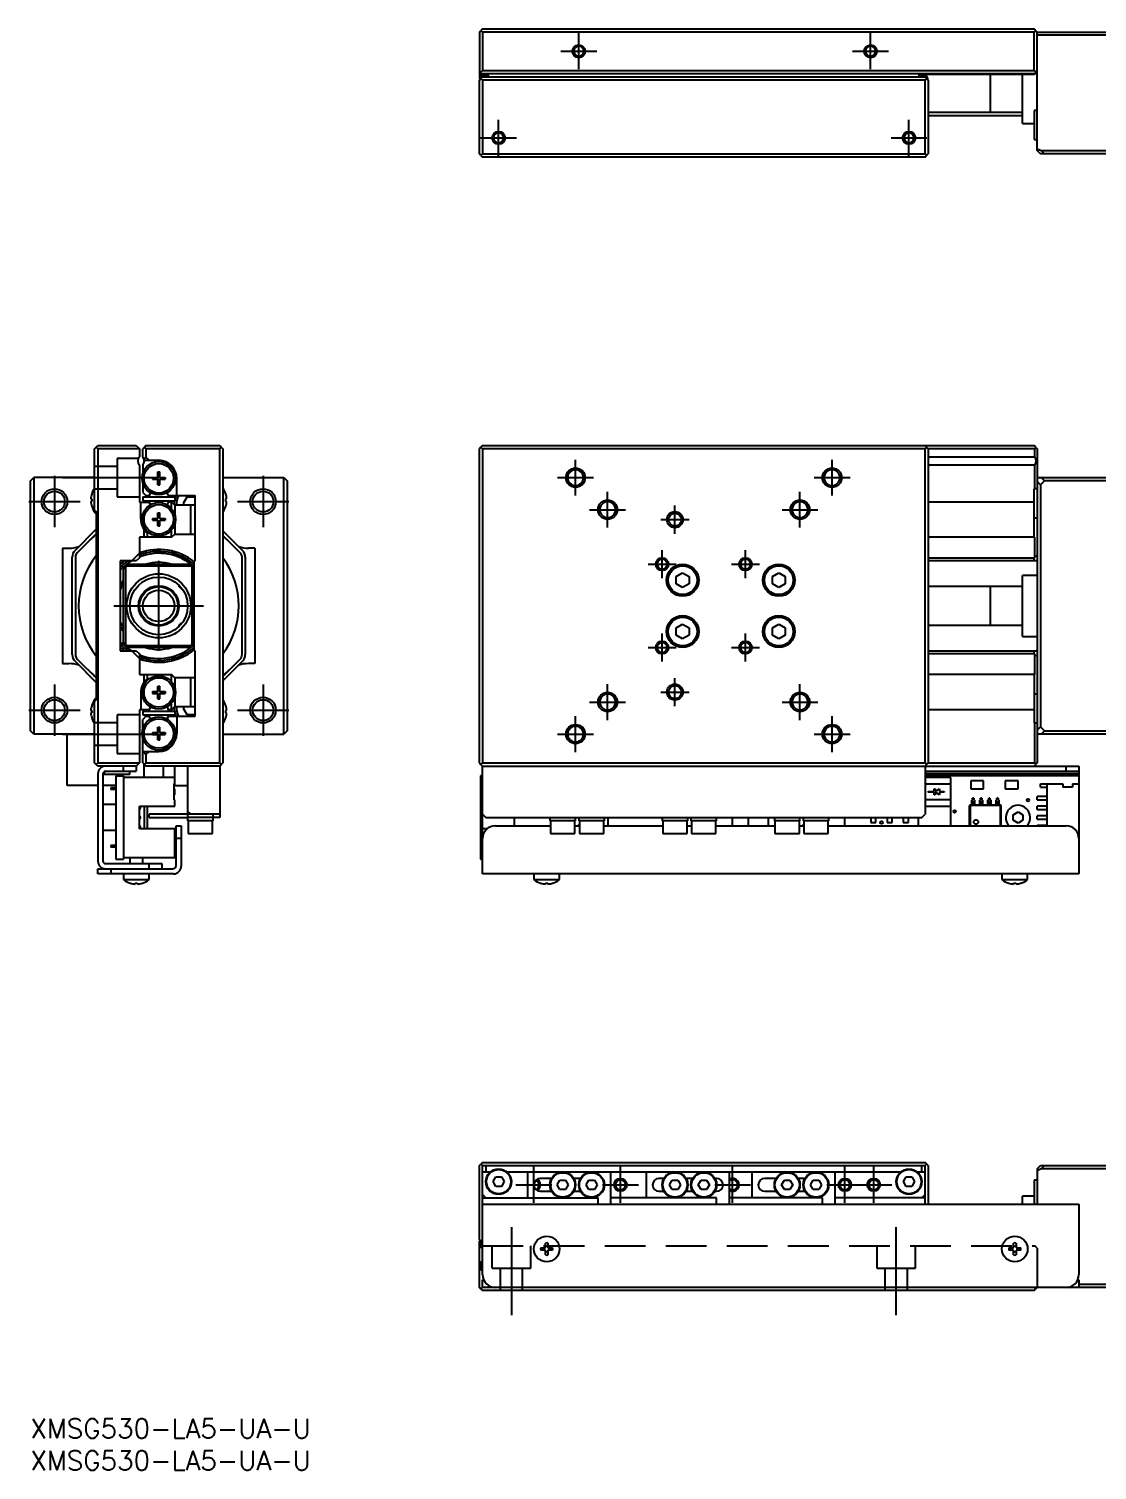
# Model space of a CAD drawing. Extents: x 0 to 599, y -8 to 227.
# Drawn here: x -0.3 to 166.3, y -8 to 216.8 of the extents above; entities that cross this region are included whole.
import ezdxf

# ---------------------------------------------------------------- set-up
doc = ezdxf.new("R2010")
doc.units = 0
doc.header["$LTSCALE"] = 0.5
doc.linetypes.add('CENTER', pattern=[50.8, 31.75, -6.35, 6.35, -6.35])
doc.linetypes.add('DASHED', pattern=[19.05, 12.7, -6.35])
for name, color, linetype in [('MSM_CENTER', 1, 'CENTER'), ('MSM_CONTINUOUS', 7, 'CONTINUOUS'), ('MSM_DASHED', 4, 'DASHED'), ('MSM_NARROW', 5, 'CONTINUOUS'), ('MSM_PART_NUMBER', 7, 'CONTINUOUS')]:
    doc.layers.add(name, color=color, linetype=linetype)
doc.styles.get("Standard").update_dxf_attribs({"font": 'txt.shx', "height": 1, "bigfont": 'bigfont.shx'})

# ---------------------------------------------------------------- blocks, each defined once
blk = doc.blocks.new('*U2')
at = {"layer": 'MSM_PART_NUMBER'}
blk.add_text('XMSG530-LA5-UA-U', height=3, dxfattribs=at).set_placement((0, -3))
blk = doc.blocks.new('*U3')
at = {"layer": 'MSM_PART_NUMBER'}
blk.add_text('XMSG530-LA5-UA-U', height=3, dxfattribs=at).set_placement((0, -8))

msp = doc.modelspace()

# ---------------------------------------------------------------- linework, layer by layer
at = {"layer": 'MSM_CENTER'}
for p, q in [((85.5, 210.5), (85.5, 216.1)), ((131, 210.5), (131, 216.1)), ((82.7, 213.3), (88.3, 213.3)), ((128.2, 213.3), (133.8, 213.3)), ((73, 197), (73, 202.6)), ((137, 197), (137, 202.6)), ((70.2, 199.8), (75.8, 199.8)), ((134.2, 199.8), (139.8, 199.8)), ((85, 144), (85, 149.6)), ((125, 144), (125, 149.6)), ((3.736544, 147.063456), (3.736544, 139.063456)), ((5, 146.8), (20, 146.8)), ((36.263456, 147.063456), (36.263456, 139.063456)), ((82.2, 146.8), (87.8, 146.8)), ((122.2, 146.8), (127.8, 146.8)), ((90, 139), (90, 144.6)), ((120, 139), (120, 144.6)), ((-0.263456, 143.063456), (7.736544, 143.063456)), ((32.263456, 143.063456), (40.263456, 143.063456)), ((87.2, 141.8), (92.8, 141.8)), ((100.5, 138.05), (100.5, 142.45)), ((117.2, 141.8), (122.8, 141.8)), ((98.3, 140.25), (102.7, 140.25)), ((98.5, 131.1), (98.5, 135.5)), ((111.5, 131.1), (111.5, 135.5)), ((20, 119.8), (20, 133.8)), ((96.3, 133.3), (100.7, 133.3)), ((109.3, 133.3), (113.7, 133.3)), ((13, 126.8), (27, 126.8)), ((98.5, 118.1), (98.5, 122.5)), ((111.5, 118.1), (111.5, 122.5)), ((96.3, 120.3), (100.7, 120.3)), ((109.3, 120.3), (113.7, 120.3)), ((100.5, 111.15), (100.5, 115.55)), ((3.736544, 114.536544), (3.736544, 106.536544)), ((36.263456, 114.536544), (36.263456, 106.536544)), ((90, 109), (90, 114.6)), ((98.3, 113.35), (102.7, 113.35)), ((120, 109), (120, 114.6)), ((-0.263456, 110.536544), (7.736544, 110.536544)), ((32.263456, 110.536544), (40.263456, 110.536544)), ((87.2, 111.8), (92.8, 111.8)), ((117.2, 111.8), (122.8, 111.8)), ((85, 104), (85, 109.6)), ((125, 104), (125, 109.6)), ((5, 106.8), (20, 106.8)), ((82.2, 106.8), (87.8, 106.8)), ((122.2, 106.8), (127.8, 106.8)), ((78.5, 33.7), (78.5, 39.3)), ((92, 33.7), (92, 39.3)), ((109.5, 33.7), (109.5, 39.3)), ((127, 33.7), (127, 39.3)), ((131.5, 33.7), (131.5, 39.3)), ((75.7, 36.5), (81.3, 36.5)), ((89.2, 36.5), (94.8, 36.5)), ((106.7, 36.5), (112.3, 36.5)), ((124.2, 36.5), (134.3, 36.5)), ((75, 29.904357), (75, 16.157302)), ((135, 16.157302), (135, 29.904357))]:
    msp.add_line(p, q, dxfattribs=at)
at = {"layer": 'MSM_CONTINUOUS'}
for p, q in [((70, 216.3), (70.25, 216.55)), ((70, 216.3), (70, 209.1)), ((70.5, 216.8), (70.25, 216.55)), ((70.25, 216.55), (70.5, 216.3)), ((70.5, 216.8), (156.5, 216.8)), ((70.5, 216.3), (70.5, 210.3)), ((156.5, 216.3), (70.5, 216.3)), ((157, 216.3), (156.5, 216.8)), ((156.5, 216.3), (156.75, 216.55)), ((156.5, 210.3), (156.5, 216.3)), ((157, 216.3), (170.5, 216.3)), ((157, 197.8), (157, 216.3)), ((170.5, 215.8), (157, 215.8)), ((70.5, 210.3), (70, 209.8)), ((156.6, 209.8), (70, 209.8)), ((71.4, 209.6), (70, 209.6)), ((70.1, 209), (70, 209.1)), ((70.1, 208.9), (70.1, 209.1)), ((70.25, 209.05), (70.5, 209.3)), ((71.1, 209.4), (70.4, 209.4)), ((70.4, 209.4), (70.4, 209.2)), ((70.5, 210.3), (156.5, 210.3)), ((70.5, 209.3), (139.5, 209.3)), ((71.1, 209.3), (71.1, 209.4)), ((71.4, 209.3), (71.4, 209.6)), ((138.6, 209.3), (138.6, 209.7)), ((156.5, 209.7), (138.6, 209.7)), ((139.6, 209.4), (138.9, 209.4)), ((138.9, 209.4), (138.9, 209.3)), ((139.5, 209.3), (140, 208.8)), ((139.6, 209.2), (139.6, 209.4)), ((139.9, 209.1), (139.9, 208.9)), ((149.7, 203.799995), (149.7, 209.7)), ((154.7, 202.05), (154.7, 209.7)), ((156.8, 210), (156.5, 210.3)), ((156.5, 209.7), (156.6, 209.8)), ((156.6, 209.8), (157, 210.2)), ((70, 208.8), (70.25, 209.05)), ((70, 197.3), (70, 208.8)), ((70.25, 209.05), (70.5, 208.8)), ((70.5, 208.8), (70.5, 197.3)), ((139.5, 208.8), (70.5, 208.8)), ((139.5, 208.8), (139.75, 209.05)), ((139.5, 197.3), (139.5, 208.8)), ((140, 208.8), (140, 197.3)), ((140, 203.8), (154.7, 203.8)), ((140, 203.3), (154.7, 203.3)), ((156.5, 204.05), (156.5, 199.55)), ((157, 204.05), (156.5, 204.05)), ((154.7, 202.05), (156.5, 202.05)), ((156.5, 199.55), (157, 199.55)), ((157, 198.106186), (157.612373, 197.8)), ((70.25, 197.05), (70, 197.3)), ((70.5, 197.3), (70.25, 197.05)), ((70.25, 197.05), (70.5, 196.8)), ((70.5, 197.3), (139.5, 197.3)), ((139.5, 196.8), (70.5, 196.8)), ((139.75, 197.05), (139.5, 197.3)), ((139.5, 196.8), (140, 197.3)), ((157.5, 197.3), (157, 197.8)), ((170.5, 197.3), (157.5, 197.3)), ((157.612373, 197.8), (170.5, 197.8)), ((157.612373, 197.8), (158.112373, 197.3)), ((10, 151.3), (10.5, 151.8)), ((10, 141.7), (10, 151.3)), ((10.5, 151.3), (10.25, 151.55)), ((10.5, 151.8), (16.5, 151.8)), ((10.5, 151.3), (10.5, 102.3)), ((17, 151.3), (10.5, 151.3)), ((16.5, 151.8), (17, 151.3)), ((17, 151.3), (17, 150.061437)), ((18, 151.8), (17.5, 151.3)), ((17.5, 150.061437), (17.5, 151.3)), ((18, 151.3), (17.75, 151.55)), ((18, 151.8), (29.5, 151.8)), ((18, 151.3), (18, 150)), ((29.5, 151.3), (18, 151.3)), ((29.5, 151.8), (30, 151.3)), ((29.75, 151.55), (29.5, 151.3)), ((29.5, 102.3), (29.5, 151.3)), ((30, 151.3), (30, 102.3)), ((70.25, 151.55), (70, 151.3)), ((70, 102.3), (70, 151.3)), ((70.5, 151.8), (70.25, 151.55)), ((70.25, 151.55), (70.5, 151.3)), ((70.5, 151.8), (156.5, 151.8)), ((70.5, 151.3), (70.5, 102.3)), ((139.5, 151.3), (70.5, 151.3)), ((140, 151.3), (139.5, 151.8)), ((139.5, 151.3), (139.75, 151.55)), ((139.5, 102.3), (139.5, 151.3)), ((156.6, 151.3), (140, 151.3)), ((140, 151.3), (140, 102.3)), ((156.8, 151.5), (156.5, 151.8)), ((156.6, 151.3), (156.8, 151.5)), ((156.6, 150.061437), (156.6, 151.3)), ((156.8, 151.5), (157, 151.3)), ((157, 151.3), (157, 102.3)), ((17, 148.738562), (17, 143)), ((17.5, 148.738562), (17.5, 147.414142)), ((18, 150), (17.726886, 149.613759)), ((17.744988, 149.5), (20, 149.5)), ((18.5, 149.5), (18, 150)), ((140, 150.061437), (156.6, 150.061437)), ((156.6, 148.738562), (140, 148.738562)), ((156.6, 145.05), (156.6, 148.738562)), ((0, 146.3), (0.5, 146.8)), ((0, 107.3), (0, 146.3)), ((0.5, 146.8), (0.5, 106.8)), ((10, 146.8), (0.5, 146.8)), ((17.401924, 146.8), (17, 146.8)), ((19, 146.845), (19.795, 146.845)), ((19, 146.845), (19, 146.555)), ((19, 146.555), (19.795, 146.555)), ((19.529993, 146.555), (19.529993, 146.845)), ((19.855, 147.7), (20.145, 147.7)), ((19.855, 146.905), (19.855, 147.7)), ((20.145, 147.170006), (19.855, 147.170006)), ((19.855, 145.7), (19.855, 146.495)), ((19.855, 146.229993), (20.145, 146.229993)), ((20.145, 146.905), (20.145, 147.7)), ((20.145, 145.7), (20.145, 146.495)), ((20.205, 146.845), (21, 146.845)), ((20.205, 146.555), (21, 146.555)), ((20.470007, 146.555), (20.470007, 146.845)), ((21, 146.845), (21, 146.555)), ((22.8, 144), (22.8, 146.7)), ((30, 146.8), (39.5, 146.8)), ((39.5, 106.8), (39.5, 146.8)), ((39.5, 146.8), (40, 146.3)), ((40, 146.3), (40, 107.3)), ((157, 146.8), (217.5, 146.8)), ((157.5, 145.687627), (157, 146.187627)), ((158.112373, 146.3), (157.5, 145.687627)), ((157.612373, 146.8), (158.112373, 146.3)), ((170.5, 146.3), (158.112373, 146.3)), ((9.544268, 144.25), (9.544268, 144.228708)), ((17.5, 145.985857), (17.5, 144.5)), ((17.5, 144.5), (18, 144)), ((18, 144), (18.455588, 144)), ((18.535408, 144.138251), (18.455588, 144)), ((19.855, 145.7), (20.145, 145.7)), ((21.544412, 144), (21.327131, 144.376341)), ((21.544412, 144), (25.7, 144)), ((25.7, 133.8), (25.7, 144)), ((30.455732, 144.228708), (30.455732, 144.25)), ((156.5, 137.5), (156.5, 145.05)), ((157, 145.05), (156.5, 145.05)), ((157.5, 145.687627), (157.5, 107.912372)), ((9.412525, 143.5), (9.544268, 143.5)), ((9.544268, 143.1), (9.412525, 143.1)), ((9.544268, 143.5), (9.544268, 143.1)), ((9.544268, 142.371291), (9.544268, 142.35)), ((10, 141.7), (10.3, 141.4)), ((17, 143), (18.455588, 143)), ((17.2, 140.3), (17.2, 143)), ((17.5, 143.8), (17.5, 143.2)), ((17.5, 143.8), (22.5, 143.8)), ((17.5, 143.2), (22.5, 143.2)), ((18.455588, 143), (18.672869, 142.623658)), ((21.464592, 142.861748), (21.544412, 143)), ((22, 143), (21.544412, 143)), ((22, 141.961324), (22, 143)), ((22.5, 142.5), (22, 143)), ((22.5, 143.8), (22.5, 143.2)), ((22.5, 142.5), (22.5, 141.014142)), ((25.7, 142.5), (22.5, 142.5)), ((23.8453, 142.8), (24.42265, 143.8)), ((24.018505, 142.5), (23.8453, 142.8)), ((24.42265, 143.8), (25.57735, 143.8)), ((25, 138), (25, 142.5)), ((25.57735, 143.8), (25.7, 143.587564)), ((30.455732, 143.5), (30.587476, 143.5)), ((30.455732, 143.1), (30.455732, 143.5)), ((30.587476, 143.1), (30.455732, 143.1)), ((30.455732, 142.35), (30.455732, 142.371291)), ((156.5, 143), (140, 143)), ((10.102001, 141.597999), (10.102001, 141.3)), ((10.102001, 141.3), (10.3, 141.3)), ((10.3, 112.2), (10.3, 141.4)), ((19, 140.445), (19.795, 140.445)), ((19, 140.445), (19, 140.155)), ((19, 140.155), (19.795, 140.155)), ((19.529993, 140.155), (19.529993, 140.445)), ((19.855, 141.3), (20.145, 141.3)), ((19.855, 140.505), (19.855, 141.3)), ((20.145, 140.770006), (19.855, 140.770006)), ((19.855, 139.3), (19.855, 140.095)), ((19.855, 139.829993), (20.145, 139.829993)), ((20.145, 140.505), (20.145, 141.3)), ((20.145, 139.3), (20.145, 140.095)), ((20.205, 140.445), (21, 140.445)), ((20.205, 140.155), (21, 140.155)), ((20.470007, 140.155), (20.470007, 140.445)), ((21, 140.445), (21, 140.155)), ((22.5, 139.585857), (22.5, 138)), ((156.5, 140.55), (157, 140.55)), ((6.93934, 135.446446), (10.3, 138.807106)), ((10.3, 138.1), (7.292893, 135.092893)), ((22, 137.5), (17, 137.5)), ((17, 137.5), (17, 134.3)), ((17.7, 137.5), (17.7, 138.703128)), ((18.2, 138.155239), (18.2, 137.5)), ((19.855, 139.3), (20.145, 139.3)), ((22, 137.5), (22, 138.638675)), ((22, 137.5), (22.5, 138)), ((22.5, 138), (25.7, 138)), ((30, 138.507106), (33.06066, 135.446446)), ((32.707107, 135.092893), (30, 137.8)), ((156.6, 137.5), (140, 137.5)), ((156.6, 134.441421), (156.6, 137.5)), ((5, 135.8), (6, 135.8)), ((5, 135.8), (5, 117.8)), ((15.792893, 133.8), (17, 135.007106)), ((35, 135.8), (34, 135.8)), ((35, 135.8), (35, 117.8)), ((6.5, 119.214213), (6.5, 134.385786)), ((7, 134.385786), (7, 119.214213)), ((16.5, 133.8), (14, 133.8)), ((14, 133.8), (14, 119.8)), ((14.5, 132.5), (14.8, 132.8)), ((15, 133), (14.8, 132.8)), ((14.8, 132.8), (14.8, 120.8)), ((15, 133), (15.3, 133.3)), ((25, 133), (15, 133)), ((15.3, 133.3), (24.7, 133.3)), ((17, 134.3), (16.5, 133.8)), ((24.7, 133.3), (25, 133)), ((25.2, 132.8), (25, 133)), ((25.2, 120.8), (25.2, 132.8)), ((25.2, 132.8), (25.5, 132.5)), ((25.5, 119.8), (25.5, 133.8)), ((25.5, 133.8), (25.7, 133.8)), ((33, 119.214213), (33, 134.385786)), ((33.5, 134.385786), (33.5, 119.214213)), ((99.2, 132.912701), (99.2, 133)), ((140, 134.3), (156.5, 134.3)), ((157, 133.8), (140, 133.8)), ((156.5, 134.3), (156.6, 134.441421)), ((156.5, 133.8), (156.5, 134.3)), ((157, 134.607106), (156.6, 134.441421)), ((14.5, 121.1), (14.5, 132.5)), ((100.7, 131.37735), (101.7, 131.9547)), ((100.7, 130.222649), (100.7, 131.37735)), ((101.7, 131.9547), (102.7, 131.37735)), ((102.7, 131.37735), (102.7, 130.222649)), ((115.7, 131.37735), (116.7, 131.9547)), ((115.7, 130.222649), (115.7, 131.37735)), ((116.7, 131.9547), (117.7, 131.37735)), ((117.7, 131.37735), (117.7, 130.222649)), ((154.7, 122.05), (154.7, 131.55)), ((157, 131.55), (154.7, 131.55)), ((23.2, 129.775), (23.2, 129.963858)), ((23.2, 129.775), (23.425, 129.55)), ((23.425, 129.718796), (23.425, 129.55)), ((23.425, 129.55), (23.561724, 129.55)), ((23.561743, 129.55), (23.561894, 129.55)), ((101.7, 129.645299), (100.7, 130.222649)), ((102.7, 130.222649), (101.7, 129.645299)), ((116.7, 129.645299), (115.7, 130.222649)), ((117.7, 130.222649), (116.7, 129.645299)), ((154.7, 129.8), (140, 129.8)), ((149.7, 123.799995), (149.7, 129.800005)), ((23.425, 124.05), (23.2, 123.825)), ((23.2, 123.636141), (23.2, 123.825)), ((23.425, 124.05), (23.425, 123.881203)), ((23.561724, 124.05), (23.425, 124.05)), ((23.561952, 124.05), (23.561743, 124.05)), ((100.7, 123.37735), (101.7, 123.9547)), ((101.7, 123.9547), (102.7, 123.37735)), ((115.7, 123.37735), (116.7, 123.9547)), ((116.7, 123.9547), (117.7, 123.37735)), ((140, 123.8), (154.7, 123.8)), ((100.7, 122.222649), (100.7, 123.37735)), ((101.7, 121.645299), (100.7, 122.222649)), ((102.7, 122.222649), (101.7, 121.645299)), ((102.7, 123.37735), (102.7, 122.222649)), ((115.7, 122.222649), (115.7, 123.37735)), ((116.7, 121.645299), (115.7, 122.222649)), ((117.7, 122.222649), (116.7, 121.645299)), ((117.7, 123.37735), (117.7, 122.222649)), ((154.7, 122.05), (157, 122.05)), ((14, 119.8), (16.5, 119.8)), ((14.8, 120.8), (14.5, 121.1)), ((14.8, 120.8), (15, 120.6)), ((15, 120.6), (25, 120.6)), ((15.3, 120.3), (15, 120.6)), ((24.7, 120.3), (15.3, 120.3)), ((17, 118.592893), (15.792893, 119.8)), ((16.5, 119.8), (17, 119.3)), ((17, 119.3), (17, 116.1)), ((25, 120.6), (24.7, 120.3)), ((25, 120.6), (25.2, 120.8)), ((25.5, 121.1), (25.2, 120.8)), ((25.7, 119.8), (25.5, 119.8)), ((25.7, 109.6), (25.7, 119.8)), ((140, 119.8), (157, 119.8)), ((156.5, 119.3), (140, 119.3)), ((156.5, 119.3), (156.5, 119.8)), ((156.6, 119.158578), (156.5, 119.3)), ((156.6, 116.1), (156.6, 119.158578)), ((156.6, 119.158578), (157, 118.992893)), ((5, 117.8), (6, 117.8)), ((10.3, 114.792893), (6.93934, 118.153553)), ((7.292893, 118.507106), (10.3, 115.5)), ((30, 115.8), (32.707107, 118.507106)), ((33.06066, 118.153553), (30, 115.092893)), ((35, 117.8), (34, 117.8)), ((17, 116.1), (22, 116.1)), ((17.7, 114.896872), (17.7, 116.1)), ((18.2, 116.1), (18.2, 115.444761)), ((22, 114.961324), (22, 116.1)), ((22.5, 115.6), (22, 116.1)), ((22.5, 115.6), (22.5, 114.014142)), ((25.7, 115.6), (22.5, 115.6)), ((25, 111.1), (25, 115.6)), ((156.6, 116.1), (140, 116.1)), ((156.5, 116.1), (156.5, 108.55)), ((17.2, 113.3), (17.2, 110.6)), ((19, 113.445), (19.795, 113.445)), ((19, 113.445), (19, 113.155)), ((19, 113.155), (19.795, 113.155)), ((19.529993, 113.155), (19.529993, 113.445)), ((19.855, 114.3), (20.145, 114.3)), ((19.855, 113.505), (19.855, 114.3)), ((20.145, 113.770006), (19.855, 113.770006)), ((19.855, 112.3), (19.855, 113.095)), ((19.855, 112.829993), (20.145, 112.829993)), ((20.145, 113.505), (20.145, 114.3)), ((20.145, 112.3), (20.145, 113.095)), ((20.205, 113.445), (21, 113.445)), ((20.205, 113.155), (21, 113.155)), ((20.470007, 113.155), (20.470007, 113.445)), ((21, 113.445), (21, 113.155)), ((22.5, 112.585857), (22.5, 111.1)), ((157, 113.05), (156.5, 113.05)), ((9.412525, 110.5), (9.544268, 110.5)), ((9.544268, 111.25), (9.544268, 111.228708)), ((9.544268, 110.5), (9.544268, 110.1)), ((10.3, 112.2), (10, 111.9)), ((10, 102.3), (10, 111.9)), ((10.102001, 112.3), (10.102001, 112.002)), ((10.3, 112.3), (10.102001, 112.3)), ((18.455588, 110.6), (17, 110.6)), ((17, 110.6), (17, 102.3)), ((17.5, 110.4), (17.5, 109.8)), ((17.5, 110.4), (22.5, 110.4)), ((18.672869, 110.976341), (18.455588, 110.6)), ((19.855, 112.3), (20.145, 112.3)), ((21.544412, 110.6), (21.464592, 110.738251)), ((22, 110.6), (21.544412, 110.6)), ((22, 110.6), (22, 111.638675)), ((22, 110.6), (22.5, 111.1)), ((22.5, 111.1), (25.7, 111.1)), ((22.5, 110.4), (22.5, 109.8)), ((23.8453, 110.8), (24.018505, 111.1)), ((24.42265, 109.8), (23.8453, 110.8)), ((30.455732, 111.228708), (30.455732, 111.25)), ((30.455732, 110.5), (30.587476, 110.5)), ((30.455732, 110.1), (30.455732, 110.5)), ((156.5, 110.6), (140, 110.6)), ((9.544268, 110.1), (9.412525, 110.1)), ((9.544268, 109.371291), (9.544268, 109.35)), ((17.5, 109.8), (22.5, 109.8)), ((18, 109.6), (17.5, 109.1)), ((17.5, 107.614142), (17.5, 109.1)), ((18, 109.6), (18.455588, 109.6)), ((18.455588, 109.6), (18.535408, 109.461748)), ((21.327131, 109.223658), (21.544412, 109.6)), ((21.544412, 109.6), (25.7, 109.6)), ((22.8, 109.6), (22.8, 106.9)), ((25.57735, 109.8), (24.42265, 109.8)), ((25.7, 110.012435), (25.57735, 109.8)), ((30.587476, 110.1), (30.455732, 110.1)), ((30.455732, 109.35), (30.455732, 109.371291)), ((156.5, 108.55), (157, 108.55)), ((156.6, 102.3), (156.6, 108.55)), ((157, 107.412372), (157.5, 107.912372)), ((157.5, 107.912372), (158.112373, 107.3)), ((0.5, 106.8), (0, 107.3)), ((10, 106.8), (0.5, 106.8)), ((5.7, 98.8), (5.7, 106.8)), ((17.401924, 106.8), (17, 106.8)), ((17.5, 102.3), (17.5, 106.185857)), ((19, 107.045), (19.795, 107.045)), ((19, 107.045), (19, 106.755)), ((19, 106.755), (19.795, 106.755)), ((19.529993, 106.755), (19.529993, 107.045)), ((19.855, 107.9), (20.145, 107.9)), ((19.855, 107.105), (19.855, 107.9)), ((20.145, 107.370006), (19.855, 107.370006)), ((19.855, 105.9), (19.855, 106.695)), ((19.855, 106.429993), (20.145, 106.429993)), ((19.855, 105.9), (20.145, 105.9)), ((20.145, 107.105), (20.145, 107.9)), ((20.145, 105.9), (20.145, 106.695)), ((20.205, 107.045), (21, 107.045)), ((20.205, 106.755), (21, 106.755)), ((20.470007, 106.755), (20.470007, 107.045)), ((21, 107.045), (21, 106.755)), ((30, 106.8), (39.5, 106.8)), ((40, 107.3), (39.5, 106.8)), ((217.5, 106.8), (157, 106.8)), ((158.112373, 107.3), (157.612373, 106.8)), ((158.112373, 107.3), (170.5, 107.3)), ((17.5, 104.1), (20, 104.1)), ((17.646447, 104.1), (18, 103.6)), ((18, 103.6), (18.5, 104.1)), ((18, 103.6), (18, 102.3)), ((10.5, 101.8), (10, 102.3)), ((10.25, 102.05), (10.5, 102.3)), ((10.5, 102.3), (17, 102.3)), ((16.5, 101.8), (10.5, 101.8)), ((14.5, 101), (14.5, 101.8)), ((17, 102.3), (16.5, 101.8)), ((16.5, 101.8), (16.5, 101)), ((17.5, 102.3), (18, 101.8)), ((17.7, 100.05), (17.7, 102.1)), ((17.75, 102.05), (18, 102.3)), ((18, 102.3), (29.5, 102.3)), ((29.5, 101.8), (18, 101.8)), ((20.7, 101.8), (20.7, 100.05)), ((22.5, 98.8), (22.5, 101.8)), ((24.5, 101.8), (24.5, 93.3)), ((29.5, 102.3), (29.75, 102.05)), ((30, 102.3), (29.5, 101.8)), ((29.5, 101.8), (29.5, 93.8)), ((70, 102.3), (70.25, 102.05)), ((70.5, 102.3), (70.25, 102.05)), ((70.25, 102.05), (70.5, 101.8)), ((70.5, 102.3), (139.5, 102.3)), ((70.5, 85), (70.5, 101.8)), ((70.5, 101.8), (163.5, 101.8)), ((139.75, 102.05), (139.5, 102.3)), ((139.5, 101.8), (140, 102.3)), ((139.5, 101.8), (139.5, 94.3)), ((140, 102.3), (156.6, 102.3)), ((156.5, 101.8), (156.8, 102.1)), ((156.8, 102.1), (156.6, 102.3)), ((157, 102.3), (156.8, 102.1)), ((161.5, 101), (161.5, 101.8)), ((163.5, 101.8), (163.5, 85)), ((10.5, 100.6), (10.5, 87)), ((11.3, 100.6), (11.3, 87)), ((11.5, 100.94641), (11.5, 100.5)), ((15.5, 100.5), (11.5, 100.5)), ((11.7, 101), (16.5, 101)), ((13.3, 100.3), (13.3, 87.3)), ((13.3, 100.3), (14.5, 100.3)), ((14.5, 100.3), (14.5, 87.3)), ((22.5, 100.05), (14.5, 100.05)), ((15.5, 100.5), (15.5, 101)), ((22.4, 96.55), (22.4, 99.05)), ((22.5, 99.05), (22.4, 99.05)), ((70.5, 100.3), (70.2, 100.3)), ((70.2, 100.3), (70.2, 87.3)), ((139.5, 101), (163.5, 101)), ((163.5, 100.6), (139.5, 100.6)), ((163.5, 100.3), (139.5, 100.3)), ((143.5, 100.05), (139.5, 100.05)), ((139.5, 99.05), (143.5, 99.05)), ((143.5, 92.5), (143.5, 100.05)), ((146.625, 99.505), (146.625, 98.255)), ((148.625, 99.505), (146.625, 99.505)), ((148.625, 98.255), (148.625, 99.505)), ((152.0225, 99.505), (152.0225, 98.255)), ((154.0225, 99.505), (152.0225, 99.505)), ((154.0225, 98.255), (154.0225, 99.505)), ((157.5, 98.55), (157.5, 99.05)), ((157.5, 99.05), (161, 99.05)), ((158.5, 99.05), (158.5, 92.5)), ((161, 99.05), (161, 98.55)), ((162.5, 99.05), (162.5, 98.55)), ((162.5, 99.05), (163.5, 99.05)), ((10.5, 98.8), (5.7, 98.8)), ((13.3, 98.8), (11.3, 98.8)), ((12.5, 98.425), (12.5, 98.175)), ((13.3, 98.425), (12.5, 98.425)), ((13.3, 98.175), (12.5, 98.175)), ((22.4, 98.8), (24.5, 98.8)), ((22.4, 98.25), (22.5, 98.25)), ((22.4, 97.875), (22.5, 97.875)), ((22.4, 97.725), (22.5, 97.725)), ((22.4, 97.35), (22.5, 97.35)), ((22.5, 97.35), (22.5, 98.25)), ((140, 97.725), (140, 97.875)), ((140, 97.875), (140.95, 97.875)), ((140.95, 97.725), (140, 97.725)), ((140.95, 97.875), (140.95, 98.25)), ((140.95, 98.25), (141.1, 98.25)), ((140.95, 97.35), (140.95, 97.725)), ((141.1, 97.35), (140.95, 97.35)), ((141.1, 98.25), (141.1, 97.857735)), ((141.1, 97.857735), (141.779423, 98.25)), ((141.779423, 97.35), (141.1, 97.742265)), ((141.1, 97.742265), (141.1, 97.35)), ((141.779423, 98.25), (141.779423, 97.875)), ((141.779423, 97.875), (142.479423, 97.875)), ((142.479423, 97.725), (141.779423, 97.725)), ((141.779423, 97.725), (141.779423, 97.35)), ((142.479423, 97.875), (142.479423, 97.725)), ((146.625, 98.255), (148.625, 98.255)), ((146.89, 96.55), (146.89, 96.8)), ((147.09, 96.8), (146.89, 96.8)), ((147.09, 96.8), (147.09, 96.55)), ((148.16, 96.55), (148.16, 96.8)), ((148.36, 96.8), (148.16, 96.8)), ((148.36, 96.8), (148.36, 96.55)), ((149.43, 96.55), (149.43, 96.8)), ((149.63, 96.8), (149.43, 96.8)), ((149.63, 96.8), (149.63, 96.55)), ((150.9, 96.8), (150.7, 96.8)), ((150.7, 96.55), (150.7, 96.8)), ((150.9, 96.8), (150.9, 96.55)), ((152.0225, 98.255), (154.0225, 98.255)), ((157, 96.55), (157, 97.05)), ((158.5, 97.05), (157, 97.05)), ((157.5, 98.55), (158.5, 98.55)), ((162.5, 98.55), (161, 98.55)), ((13.3, 95.8), (11.3, 95.8)), ((17, 92.05), (17, 95.55)), ((17, 95.55), (22.5, 95.55)), ((17.7, 95.55), (17.7, 92.05)), ((18.2, 95.55), (18.2, 92.05)), ((22.5, 96.55), (22.4, 96.55)), ((22.5, 95.55), (22.5, 96.55)), ((25, 94.3), (24.5, 94.8)), ((143.5, 96.55), (139.5, 96.55)), ((139.5, 95.55), (143.5, 95.55)), ((146.445, 92.5), (146.445, 95.65)), ((151.345, 95.65), (146.445, 95.65)), ((146.545, 95.75), (151.245, 95.75)), ((146.545, 95.75), (146.545, 92.5)), ((146.775, 96.483604), (146.89, 96.55)), ((146.775, 95.75), (146.775, 96.483604)), ((146.775, 96.29), (147.205, 96.29)), ((146.775, 96.19), (147.205, 96.19)), ((147.205, 95.86), (146.775, 95.86)), ((147.09, 96.55), (147.205, 96.483604)), ((147.205, 96.483604), (147.205, 95.75)), ((148.045, 96.483604), (148.16, 96.55)), ((148.045, 95.75), (148.045, 96.483604)), ((148.045, 96.29), (148.475, 96.29)), ((148.045, 96.19), (148.475, 96.19)), ((148.475, 95.86), (148.045, 95.86)), ((148.36, 96.55), (148.475, 96.483604)), ((148.475, 96.483604), (148.475, 95.75)), ((149.315, 96.483604), (149.43, 96.55)), ((149.315, 95.75), (149.315, 96.483604)), ((149.315, 96.29), (149.745, 96.29)), ((149.315, 96.19), (149.745, 96.19)), ((149.745, 95.86), (149.315, 95.86)), ((149.63, 96.55), (149.745, 96.483604)), ((149.745, 96.483604), (149.745, 95.75)), ((150.585, 96.483604), (150.7, 96.55)), ((150.585, 95.75), (150.585, 96.483604)), ((150.585, 96.29), (151.015, 96.29)), ((150.585, 96.19), (151.015, 96.19)), ((151.015, 95.86), (150.585, 95.86)), ((150.9, 96.55), (151.015, 96.483604)), ((151.015, 96.483604), (151.015, 95.75)), ((151.245, 92.5), (151.245, 95.75)), ((151.345, 95.65), (151.345, 92.5)), ((153.25, 94.233012), (154, 94.666025)), ((154, 94.666025), (154.75, 94.233012)), ((157, 96.55), (158.5, 96.55)), ((157, 95.05), (157, 95.55)), ((158.5, 95.55), (157, 95.55)), ((157, 95.05), (158.5, 95.05)), ((18.5, 93.799998), (18.5, 94.3)), ((29.5, 94.3), (18.5, 94.3)), ((18.5, 93.799998), (24.5, 93.799998)), ((22.7, 86.3), (22.7, 92.5)), ((22.7, 92.5), (23.5, 92.5)), ((23.5, 92.5), (23.5, 86.2)), ((28.5, 93.8), (24.5, 93.799998)), ((28.5, 93.3), (24.5, 93.3)), ((24.6, 93.3), (24.6, 91.3)), ((28.4, 91.3), (28.4, 93.3)), ((28.5, 93.3), (28.5, 94.3)), ((29.5, 93.8), (28.5, 93.8)), ((70.5, 94.3), (71, 93.8)), ((71, 93.8), (139, 93.8)), ((72.5, 92.5), (81.1, 92.5)), ((75.5, 92.5), (75.5, 93.8)), ((81, 93.8), (81, 93.3)), ((85, 93.3), (81, 93.3)), ((81.1, 93.3), (81.1, 91.3)), ((84.9, 91.3), (84.9, 93.3)), ((84.9, 92.5), (85.6, 92.5)), ((85, 93.3), (85, 93.8)), ((85.5, 93.8), (85.5, 93.3)), ((89.5, 93.3), (85.5, 93.3)), ((85.6, 93.3), (85.6, 91.3)), ((89.4, 91.3), (89.4, 93.3)), ((89.4, 92.5), (98.6, 92.5)), ((89.5, 93.3), (89.5, 93.8)), ((90.1, 92.5), (90.1, 93.8)), ((98.5, 93.8), (98.5, 93.3)), ((102.5, 93.3), (98.5, 93.3)), ((98.6, 93.3), (98.6, 91.3)), ((102.4, 91.3), (102.4, 93.3)), ((102.4, 92.5), (103.1, 92.5)), ((102.5, 93.3), (102.5, 93.8)), ((103, 93.8), (103, 93.3)), ((107, 93.3), (103, 93.3)), ((103.1, 93.3), (103.1, 91.3)), ((106.9, 91.3), (106.9, 93.3)), ((106.9, 92.5), (116.1, 92.5)), ((107, 93.3), (107, 93.8)), ((109.5, 92.5), (109.5, 93.8)), ((111.9, 93.8), (111.9, 92.5)), ((115.1, 92.5), (115.1, 93.8)), ((116, 93.8), (116, 93.3)), ((120, 93.3), (116, 93.3)), ((116.1, 93.3), (116.1, 91.3)), ((119.9, 91.3), (119.9, 93.3)), ((119.9, 92.5), (120.6, 92.5)), ((120, 93.3), (120, 93.8)), ((120.5, 93.8), (120.5, 93.3)), ((124.5, 93.3), (120.5, 93.3)), ((120.6, 93.3), (120.6, 91.3)), ((124.4, 91.3), (124.4, 93.3)), ((124.4, 92.5), (161.5, 92.5)), ((124.5, 93.3), (124.5, 93.8)), ((127, 92.5), (127, 93.8)), ((131.0325, 93.8), (131.0325, 93)), ((131.0325, 93), (131.8325, 93)), ((131.8325, 93), (131.8325, 93.8)), ((133.5725, 93.8), (133.5725, 93)), ((133.5725, 93), (134.3725, 93)), ((134.3725, 93), (134.3725, 93.8)), ((136.1125, 93.8), (136.1125, 93)), ((136.1125, 93), (136.9125, 93)), ((136.9125, 93), (136.9125, 93.8)), ((138.5, 92.5), (138.5, 93.8)), ((139, 93.8), (139.5, 94.3)), ((153.25, 93.366987), (153.25, 94.233012)), ((154, 92.933974), (153.25, 93.366987)), ((154.75, 93.366987), (154, 92.933974)), ((154.75, 94.233012), (154.75, 93.366987)), ((157, 93.55), (157, 94.05)), ((158.5, 94.05), (157, 94.05)), ((157, 93.55), (158.5, 93.55)), ((157, 92.5), (157, 92.55)), ((158.5, 92.55), (157, 92.55)), ((11.3, 91.8), (13.3, 91.8)), ((22.5, 92.05), (17, 92.05)), ((22.5, 87.55), (22.5, 92.05)), ((23.5, 90.5), (22.7, 90.5)), ((24.6, 91.3), (28.4, 91.3)), ((71.236078, 92.05), (70.5, 92.05)), ((81.1, 91.3), (84.9, 91.3)), ((85.6, 91.3), (89.4, 91.3)), ((98.6, 91.3), (102.4, 91.3)), ((103.1, 91.3), (106.9, 91.3)), ((116.1, 91.3), (119.9, 91.3)), ((120.6, 91.3), (124.4, 91.3)), ((12.5, 89.425), (12.5, 89.175)), ((13.3, 89.425), (12.5, 89.425)), ((13.3, 89.175), (12.5, 89.175)), ((10.5, 85), (10.5, 85.8)), ((10.5, 85.8), (22.2, 85.8)), ((11.7, 86.6), (20.5, 86.6)), ((12.5, 85.8), (12.5, 85)), ((13.3, 87.3), (14.5, 87.3)), ((14.5, 87.55), (22.5, 87.55)), ((15.5, 87.55), (15.5, 86.600019)), ((17.5, 86.600019), (17.5, 87.55)), ((18.5, 85.8), (18.5, 86.6)), ((20.5, 86.6), (20.5, 85.8)), ((70.2, 87.3), (70.5, 87.3)), ((22.3, 85), (10.5, 85)), ((14.5, 85), (14.5, 84.102)), ((14.5, 84.102), (18.5, 84.102)), ((15.55, 83.544267), (15.571291, 83.544267)), ((16.3, 83.544267), (16.7, 83.544267)), ((16.3, 83.412524), (16.3, 83.544267)), ((16.7, 83.544267), (16.7, 83.412524)), ((17.428709, 83.544267), (17.45, 83.544267)), ((18.5, 84.102), (18.5, 85)), ((163.5, 85), (70.5, 85)), ((78.5, 85), (78.5, 84.102)), ((78.5, 84.102), (82.5, 84.102)), ((79.55, 83.544267), (79.571292, 83.544267)), ((80.3, 83.544267), (80.7, 83.544267)), ((80.3, 83.412524), (80.3, 83.544267)), ((80.7, 83.544267), (80.7, 83.412524)), ((81.428709, 83.544267), (81.45, 83.544267)), ((82.5, 84.102), (82.5, 85)), ((151.5, 85), (151.5, 84.102)), ((151.5, 84.102), (155.5, 84.102)), ((152.55, 83.544267), (152.571292, 83.544267)), ((153.3, 83.544267), (153.7, 83.544267)), ((153.3, 83.412524), (153.3, 83.544267)), ((153.7, 83.544267), (153.7, 83.412524)), ((154.428709, 83.544267), (154.45, 83.544267)), ((155.5, 84.102), (155.5, 85)), ((70, 39.5), (70.25, 39.75)), ((70, 28), (70, 39.5)), ((70.5, 40), (70.25, 39.75)), ((70.25, 39.75), (70.5, 39.5)), ((70.5, 40), (139.5, 40)), ((70.5, 22.5), (70.5, 39.5)), ((70.5, 39.5), (139.5, 39.5)), ((71.677125, 38.5), (70.5, 38.5)), ((71, 39.5), (71, 38.5)), ((135.677125, 38.5), (74.322876, 38.5)), ((77.5, 38.5), (77.5, 34.5)), ((90.5, 33.5), (90.5, 38.5)), ((96, 38.5), (96, 34.5)), ((109, 33.5), (109, 38.5)), ((112.5, 38.5), (112.5, 34.5)), ((125.5, 33.5), (125.5, 38.5)), ((139.5, 38.5), (138.322876, 38.5)), ((139, 38.5), (139, 39.5)), ((140, 39.5), (139.5, 40)), ((139.5, 39.5), (139.75, 39.75)), ((139.5, 33.5), (139.5, 39.5)), ((140, 39.5), (140, 33.5)), ((157, 39), (157.5, 39.5)), ((157, 39), (157, 33.5)), ((157.612373, 39), (157, 38.693814)), ((157.5, 39.5), (170.5, 39.5)), ((158.112373, 39.5), (157.612373, 39)), ((170.5, 39), (157.612373, 39)), ((72.133975, 37), (72.566988, 37.75)), ((72.566988, 36.25), (72.133975, 37)), ((72.566988, 37.75), (73.433013, 37.75)), ((73.433013, 36.25), (72.566988, 36.25)), ((73.433013, 37.75), (73.866026, 37)), ((73.866026, 37), (73.433013, 36.25)), ((81.26795, 37.5), (79.5, 37.5)), ((82.133975, 36.5), (82.566988, 37.25)), ((82.566988, 35.75), (82.133975, 36.5)), ((82.566988, 37.25), (83.433013, 37.25)), ((83.433013, 37.25), (83.866026, 36.5)), ((83.866026, 36.5), (83.433013, 35.75)), ((85.76795, 37.5), (84.732051, 37.5)), ((86.633975, 36.5), (87.066988, 37.25)), ((87.066988, 35.75), (86.633975, 36.5)), ((87.066988, 37.25), (87.933013, 37.25)), ((87.933013, 37.25), (88.366026, 36.5)), ((88.366026, 36.5), (87.933013, 35.75)), ((98.76795, 37.5), (98, 37.5)), ((99.633975, 36.5), (100.066988, 37.25)), ((100.066988, 35.75), (99.633975, 36.5)), ((100.066988, 37.25), (100.933013, 37.25)), ((100.933013, 37.25), (101.366026, 36.5)), ((101.366026, 36.5), (100.933013, 35.75)), ((103.26795, 37.5), (102.232051, 37.5)), ((104.133975, 36.5), (104.566988, 37.25)), ((104.566988, 35.75), (104.133975, 36.5)), ((104.566988, 37.25), (105.433013, 37.25)), ((105.433013, 37.25), (105.866026, 36.5)), ((105.866026, 36.5), (105.433013, 35.75)), ((107, 37.5), (106.732051, 37.5)), ((116.26795, 37.5), (114.5, 37.5)), ((117.133975, 36.5), (117.566988, 37.25)), ((117.566988, 35.75), (117.133975, 36.5)), ((117.566988, 37.25), (118.433013, 37.25)), ((118.433013, 37.25), (118.866026, 36.5)), ((118.866026, 36.5), (118.433013, 35.75)), ((120.76795, 37.5), (119.732051, 37.5)), ((121.633975, 36.5), (122.066988, 37.25)), ((122.066988, 35.75), (121.633975, 36.5)), ((122.066988, 37.25), (122.933013, 37.25)), ((122.933013, 37.25), (123.366026, 36.5)), ((123.366026, 36.5), (122.933013, 35.75)), ((136.133975, 37), (136.566988, 37.75)), ((136.566988, 36.25), (136.133975, 37)), ((136.566988, 37.75), (137.433013, 37.75)), ((137.433013, 36.25), (136.566988, 36.25)), ((137.433013, 37.75), (137.866026, 37)), ((137.866026, 37), (137.433013, 36.25)), ((156.5, 37.25), (156.5, 33.5)), ((157, 37.25), (156.5, 37.25)), ((71, 34.5), (70.5, 35)), ((70.5, 34.5), (88.5, 34.5)), ((79.5, 35.5), (81.26795, 35.5)), ((83.433013, 35.75), (82.566988, 35.75)), ((84.732051, 35.5), (85.76795, 35.5)), ((87.933013, 35.75), (87.066988, 35.75)), ((88.5, 33.5), (88.5, 34.5)), ((107, 34.5), (90.5, 34.5)), ((98, 35.5), (98.76795, 35.5)), ((100.933013, 35.75), (100.066988, 35.75)), ((102.232051, 35.5), (103.26795, 35.5)), ((105.433013, 35.75), (104.566988, 35.75)), ((106.732051, 35.5), (107, 35.5)), ((107, 33.5), (107, 34.5)), ((123.5, 34.5), (109, 34.5)), ((114.5, 35.5), (116.26795, 35.5)), ((118.433013, 35.75), (117.566988, 35.75)), ((119.732051, 35.5), (120.76795, 35.5)), ((122.933013, 35.75), (122.066988, 35.75)), ((123.5, 33.5), (123.5, 34.5)), ((139.5, 34.5), (125.5, 34.5)), ((139.5, 35), (139, 34.5)), ((154.7, 33.5), (154.7, 34.75)), ((156.5, 34.75), (154.7, 34.75)), ((70.5, 33.5), (163.5, 33.5)), ((163.5, 33.5), (163.5, 22.5)), ((70.25, 27.75), (70, 28)), ((70, 27.7), (70.1, 27.8)), ((70, 20.5), (70, 27.7)), ((70.5, 27.2), (70, 27.2)), ((70, 27), (70.5, 26.5)), ((70, 27), (70.5, 27)), ((70.1, 27.7), (70.1, 27.9)), ((70.5, 28), (70.25, 27.75)), ((70.5, 27.5), (70.25, 27.75)), ((70.4, 27.6), (70.4, 27.4)), ((70.4, 27.4), (70.5, 27.4)), ((80.3, 26.7), (80.3, 27.428709)), ((80.7, 27.428709), (80.7, 26.7)), ((153.3, 26.7), (153.3, 27.428709)), ((153.7, 27.428709), (153.7, 26.7)), ((79.571292, 26.7), (80.3, 26.7)), ((80.3, 26.3), (79.571292, 26.3)), ((80.3, 25.571292), (80.3, 26.3)), ((80.7, 26.7), (81.428709, 26.7)), ((80.7, 26.3), (80.7, 25.571292)), ((81.428709, 26.3), (80.7, 26.3)), ((152.571292, 26.7), (153.3, 26.7)), ((153.3, 26.3), (152.571292, 26.3)), ((153.3, 25.571292), (153.3, 26.3)), ((153.7, 26.7), (154.428709, 26.7)), ((153.7, 26.3), (153.7, 25.571292)), ((154.428709, 26.3), (153.7, 26.3)), ((70.2, 23.3), (70.2, 24.5)), ((70.2, 24.5), (70.5, 24.5)), ((70.2, 23.3), (70.5, 23.3)), ((70.25, 20.25), (70, 20.5)), ((70.5, 20.5), (70.25, 20.25)), ((70.25, 20.25), (70.5, 20)), ((70.5, 20.5), (70.5, 21.7)), ((70.5, 21.7), (70.66697, 21.7)), ((170.5, 20.5), (70.5, 20.5)), ((156.75, 20.25), (156.5, 20.5)), ((156.5, 20), (157, 20.5)), ((163.333031, 21.7), (163.5, 21.7)), ((163.5, 21.7), (163.5, 20.5)), ((163.5, 21), (170.5, 21)), ((156.5, 20), (70.5, 20))]:
    msp.add_line(p, q, dxfattribs=at)
at = {"layer": 'MSM_CONTINUOUS', "extrusion": (0, 0, -1)}
for centre, radius in [((-85.5, 213.3), 0.7835), ((-131, 213.3), 0.7835), ((-73, 199.8), 0.7835), ((-137, 199.8), 0.7835), ((-85, 146.8), 1.2295), ((-125, 146.8), 1.2295), ((-90, 141.8), 1.2295), ((-120, 141.8), 1.2295), ((-98.5, 133.3), 0.7835), ((-111.5, 133.3), 0.7835), ((-98.5, 120.3), 0.7835), ((-111.5, 120.3), 0.7835), ((-90, 111.8), 1.2295), ((-120, 111.8), 1.2295), ((-85, 106.8), 1.2295), ((-125, 106.8), 1.2295), ((-92, 36.5), 0.7835), ((-127, 36.5), 0.7835), ((-131.5, 36.5), 0.7835)]:
    msp.add_circle(centre, radius, dxfattribs=at)
at = {"layer": 'MSM_CONTINUOUS'}
for centre, radius in [((20, 146.7), 2.6), ((20, 146.7), 2.3), ((3.736544, 143.063456), 1.621), ((36.263456, 143.063456), 1.621), ((20, 140.3), 2.6), ((20, 140.3), 2.3), ((100.5, 140.25), 1.0065), ((101.7, 130.8), 2.5), ((101.7, 130.8), 2.25), ((116.7, 130.8), 2.5), ((116.7, 130.8), 2.25), ((20, 126.8), 5), ((20, 126.8), 4.5), ((20, 126.8), 3.15), ((20, 126.8), 3), ((101.7, 122.8), 2.5), ((101.7, 122.8), 2.25), ((116.7, 122.8), 2.5), ((116.7, 122.8), 2.25), ((20, 113.3), 2.6), ((20, 113.3), 2.3), ((100.5, 113.35), 1.0065), ((3.736544, 110.536544), 1.621), ((36.263456, 110.536544), 1.621), ((20, 106.9), 2.6), ((20, 106.9), 2.3), ((155.5625, 96.4987), 0.2), ((144.1325, 94.7462), 0.2), ((132.7025, 93), 0.2), ((147.445, 93.1), 0.35), ((73, 37), 2), ((73, 37), 1.9), ((83, 36.5), 2), ((83, 36.5), 1.9), ((87.5, 36.5), 2), ((87.5, 36.5), 1.9), ((100.5, 36.5), 2), ((100.5, 36.5), 1.9), ((105, 36.5), 2), ((105, 36.5), 1.9), ((118, 36.5), 2), ((118, 36.5), 1.9), ((122.5, 36.5), 2), ((122.5, 36.5), 1.9), ((137, 37), 2), ((137, 37), 1.9), ((80.5, 26.5), 2), ((153.5, 26.5), 2)]:
    msp.add_circle(centre, radius, dxfattribs=at)
for centre, radius, start, end in [((70.4, 209.1), 0.3, 90, 180), ((71.1, 209.1), 0.3, 41.810315, 90), ((138.9, 209.1), 0.3, 90, 138.189685), ((139.6, 209.1), 0.3, 0, 90), ((17.75, 149.4), 1, 138.590378, 221.409622), ((16.75, 149.4), 1, 318.590378, 41.40959031), ((20, 146.7), 2.8, 0, 90), ((155.85, 149.4), 1, 318.590378, 41.409622), ((19.795, 146.905), 0.06, 270, 0), ((19.795, 146.495), 0.06, 0, 90), ((20.205, 146.905), 0.06, 180, 270), ((20.205, 146.495), 0.06, 90, 180), ((12.6, 143.3), 3.193744, 163.094742, 176.40965), ((12.6, 143.3), 3.2, 144.340912, 162.729995), ((20, 143.5), 1.5875, 143.802777, 169.106947), ((20.115, 143.385), 1.75, 142.994029, 154.505177), ((19.885, 143.385), 1.75, 34.505177, 37.005971), ((20.115, 143.5), 1.5875, 10.893053, 18.358437), ((25, 142.8), 2.6, 152.513574, 164.057631), ((25, 142.8), 2.25, 147.769047, 187.662256), ((27.4, 143.3), 3.2, 17.270005, 35.659088), ((27.4, 143.3), 3.193744, 3.59035, 16.905258), ((12.6, 143.3), 3.193744, 183.59035, 196.905258), ((12.6, 143.3), 3.2, 197.270005, 218.682187), ((20, 143.5), 1.5875, 190.893053, 216.19720151), ((20.115, 143.615), 1.75, 214.505177, 217.005971), ((19.885, 143.615), 1.75, 322.994029, 334.505177), ((20.115, 143.5), 1.5875, 341.641563, 349.106947), ((25, 142.8), 2.6, 171.150117, 184.596579), ((27.4, 143.3), 3.2, 324.340912, 342.729995), ((27.4, 143.3), 3.193744, 343.094742, 356.40965), ((20, 140.3), 2.8, 180, 229.99482736), ((19.795, 140.505), 0.06, 270, 0), ((19.795, 140.095), 0.06, 0, 90), ((20.205, 140.505), 0.06, 180, 270), ((20.205, 140.095), 0.06, 90, 180), ((6, 140.8), 5, 306.869898, 323.130102), ((34, 140.8), 5, 216.869898, 233.130102), ((6, 140.8), 5, 270, 287.866901), ((8, 134.385786), 1.5, 135, 180), ((8, 134.385786), 1, 135, 180), ((20, 126.8), 8.8, 51.317813, 109.93227), ((20, 126.8), 8.5, 49.679785, 110.667316), ((20, 126.8), 8.2, 47.876437, 111.460128), ((34, 140.8), 5, 252.133099, 270), ((32, 134.385786), 1, 0, 45), ((32, 134.385786), 1.5, 0, 45), ((20, 126.8), 12.5, 140.895784, 219.10421748), ((20, 126.8), 8.8, 127.30179, 132.985886), ((20, 126.8), 8.5, 124.560322, 134.900872), ((20, 126.8), 8.2, 121.38815, 137.029716), ((20, 126.8), 6.8, 72.917417, 107.082583), ((20, 126.8), 12.5, 323.130102, 36.869898), ((20, 126.8), 6.8, 143.981146, 151.927513), ((20, 126.8), 6.5, 147.795772, 157.380135), ((20, 126.8), 6.5, 202.619865, 212.204228), ((15.227029, 122.027029), 1.976, 111.587997, 119.303261), ((15.227029, 122.027029), 1.9, 112.497738, 119.342693), ((20, 126.8), 6.8, 208.072487, 216.018854), ((15.227029, 122.027029), 1.66906, 115.822973, 119.297337), ((8, 119.214213), 1.5, 180, 225), ((8, 119.214213), 1, 180, 225), ((20, 126.8), 8.2, 222.970284, 238.61185), ((20, 126.8), 8.5, 225.099128, 235.439678), ((20, 126.8), 8.8, 227.014114, 232.69821), ((20, 126.8), 8.2, 248.539872, 312.123563), ((20, 126.8), 8.5, 249.332684, 310.320215), ((20, 126.8), 8.8, 250.06773, 308.682187), ((20, 126.8), 6.8, 252.917417, 287.082583), ((32, 119.214213), 1, 315, 0), ((32, 119.214213), 1.5, 315, 0), ((6, 112.8), 5, 72.133099, 90), ((34, 112.8), 5, 90, 107.866901), ((6, 112.8), 5, 36.869898, 53.130102), ((20, 113.3), 2.8, 130.005201, 180.00001985), ((34, 112.8), 5, 126.869898, 143.130102), ((19.795, 113.505), 0.06, 270, 0), ((19.795, 113.095), 0.06, 0, 90), ((20.205, 113.505), 0.06, 180, 270), ((20.205, 113.095), 0.06, 90, 180), ((12.6, 110.3), 3.193744, 163.094742, 176.40965), ((12.6, 110.3), 3.2, 141.317813, 162.729995), ((20, 110.1), 1.5875, 143.802777, 169.10694625), ((20.115, 109.985), 1.75, 142.994029, 145.494823), ((20, 110.1), 1.5875, 10.893053, 36.197223), ((19.885, 109.985), 1.75, 25.494823, 37.005971), ((25, 110.8), 2.6, 175.403421, 188.849883), ((25, 110.8), 2.25, 172.337744, 212.230953), ((27.4, 110.3), 3.2, 17.270005, 35.659088), ((27.4, 110.3), 3.193744, 3.59035, 16.905258), ((12.6, 110.3), 3.193744, 183.59035, 196.905258), ((12.6, 110.3), 3.2, 197.270005, 215.659088), ((20, 110.1), 1.5875, 190.893053, 216.197223), ((20.115, 110.215), 1.75, 205.494823, 217.005971), ((20, 110.1), 1.5875, 323.802777, 349.10696609), ((19.885, 110.215), 1.75, 322.994029, 325.494823), ((25, 110.8), 2.6, 195.942369, 207.486426), ((27.4, 110.3), 3.2, 324.340912, 342.729995), ((27.4, 110.3), 3.193744, 343.094742, 356.40965), ((19.795, 107.105), 0.06, 270, 0), ((19.795, 106.695), 0.06, 0, 90), ((20, 106.9), 2.8, 270, 0), ((20.205, 107.105), 0.06, 180, 270), ((20.205, 106.695), 0.06, 90, 180), ((11.7, 100.6), 1.2, 90, 180), ((11.7, 100.6), 0.4, 90, 180), ((16.9, 95.3), 0.25, 293.578178, 66.421822), ((146.545, 95.65), 0.1, 90, 180), ((151.245, 95.65), 0.1, 0, 90), ((154, 93.8), 1.9, 316.826449, 223.17351803), ((16.9, 93.8), 0.25, 293.578178, 66.421822), ((16.9, 92.3), 0.25, 293.578178, 66.421822), ((72.5, 90.5), 2, 90, 180), ((84, 93.8), 1.9, 316.826449, 327.363102), ((119, 93.8), 1.9, 316.826449, 327.363102), ((161.5, 90.5), 2, 0, 90), ((11.7, 87), 1.2, 180, 270), ((11.7, 87), 0.4, 180, 270), ((22.2, 86.3), 0.5, 270, 0), ((22.3, 86.2), 1.2, 270, 0), ((16.5, 86.6), 3.2, 231.317813, 252.729995), ((16.5, 86.6), 3.193744, 253.094742, 266.40965), ((16.5, 86.6), 3.193744, 273.59035, 286.905258), ((16.5, 86.6), 3.2, 287.270005, 308.682187), ((80.5, 86.6), 3.2, 231.317813, 252.729995), ((80.5, 86.6), 3.193744, 253.094742, 266.40965), ((80.5, 86.6), 3.193744, 273.59035, 286.905258), ((80.5, 86.6), 3.2, 287.270005, 308.682187), ((153.5, 86.6), 3.2, 231.317813, 252.729995), ((153.5, 86.6), 3.193744, 253.094742, 266.40965), ((153.5, 86.6), 3.193744, 273.59035, 286.905258), ((153.5, 86.6), 3.2, 287.270005, 308.682187), ((79.5, 36.5), 1, 90, 270), ((78.5, 36.5), 0.7835, 293.06343342, 66.93656658), ((98, 36.5), 1, 90, 270), ((107, 36.5), 1, 270, 90), ((109.5, 36.5), 0.7835, 230.34509246, 129.65490754), ((114.5, 36.5), 1, 90, 270), ((70.4, 27.7), 0.3, 180, 270), ((80.5, 26.5), 0.95, 77.846803, 102.153197), ((153.5, 26.5), 0.95, 77.846803, 102.153197), ((80.5, 26.5), 0.95, 167.846803, 192.153197), ((80.5, 26.5), 0.435085, 152.633517, 207.366483), ((80.5, 26.5), 0.435085, 62.633517, 117.366483), ((80.5, 26.5), 0.435085, 242.633517, 297.366483), ((80.5, 26.5), 0.95, 257.846803, 282.153197), ((80.5, 26.5), 0.435085, 332.633517, 27.366483), ((80.5, 26.5), 0.95, 347.846803, 12.153197), ((153.5, 26.5), 0.95, 167.846803, 192.153197), ((153.5, 26.5), 0.435085, 152.633517, 207.366483), ((153.5, 26.5), 0.435085, 62.633517, 117.366483), ((153.5, 26.5), 0.435085, 242.633517, 297.366483), ((153.5, 26.5), 0.95, 257.846803, 282.153197), ((153.5, 26.5), 0.435085, 332.633517, 27.366483), ((153.5, 26.5), 0.95, 347.846803, 12.153197), ((72.5, 22.5), 2, 180, 270), ((161.5, 22.5), 2, 270, 0)]:
    msp.add_arc(centre, radius, start, end, dxfattribs=at)
at = {"layer": 'MSM_DASHED'}
for p, q in [((13.500001, 148.55), (10.000001, 148.55)), ((13.500001, 149.8), (13.500001, 143.8)), ((16.833204, 149.8), (13.500001, 149.8)), ((10.000001, 145.05), (13.500001, 145.05)), ((13.500001, 143.8), (17.000001, 143.8)), ((13.500001, 108.55), (10.000001, 108.55)), ((13.500001, 109.8), (13.500001, 103.8)), ((17.000001, 109.8), (13.500001, 109.8)), ((10.000001, 105.05), (13.500001, 105.05)), ((13.500001, 103.8), (17.000001, 103.8)), ((70.5, 27), (156.6, 27)), ((72, 23.5), (72, 27)), ((78, 23.5), (78, 27)), ((132, 27), (132, 23.5)), ((138, 23.5), (138, 27)), ((157, 26.6), (156.6, 27)), ((157, 26.6), (157, 20.5)), ((72, 23.5), (78, 23.5)), ((73.25, 23.3), (73.25, 20)), ((76.75, 20), (76.75, 23.5)), ((132, 23.5), (138, 23.5)), ((133.25, 23.5), (133.25, 20)), ((136.75, 20), (136.75, 23.5))]:
    msp.add_line(p, q, dxfattribs=at)
at = {"layer": 'MSM_NARROW'}
for p, q in [((23.561743, 129.550005), (23.561948, 129.550005)), ((23.561948, 124.049995), (23.561743, 124.049995))]:
    msp.add_line(p, q, dxfattribs=at)
for centre, radius in [((85.5, 213.3), 1), ((131, 213.3), 1), ((73, 199.8), 1), ((137, 199.8), 1), ((85, 146.8), 1.5), ((125, 146.8), 1.5), ((3.736544, 143.063456), 2), ((36.263456, 143.063456), 2), ((90, 141.8), 1.5), ((120, 141.8), 1.5), ((100.5, 140.25), 1.25), ((98.5, 133.3), 1), ((111.5, 133.3), 1), ((20, 126.8), 2.4585), ((98.5, 120.3), 1), ((111.5, 120.3), 1), ((3.736544, 110.536544), 2), ((36.263456, 110.536544), 2), ((90, 111.8), 1.5), ((100.5, 113.35), 1.25), ((120, 111.8), 1.5), ((85, 106.8), 1.5), ((125, 106.8), 1.5), ((92, 36.5), 1), ((127, 36.5), 1), ((131.5, 36.5), 1)]:
    msp.add_circle(centre, radius, dxfattribs=at)
for centre, start, end in [((78.5, 36.5), 300, 60), ((109.5, 36.5), 240, 120)]:
    msp.add_arc(centre, 1, start, end, dxfattribs=at)

# ---------------------------------------------------------------- block references
at = {"layer": 'MSM_CONTINUOUS'}
for name in ['*U2', '*U3']:
    msp.add_blockref(name, (0, 0), dxfattribs=at)

doc.saveas('drawing.dxf')
